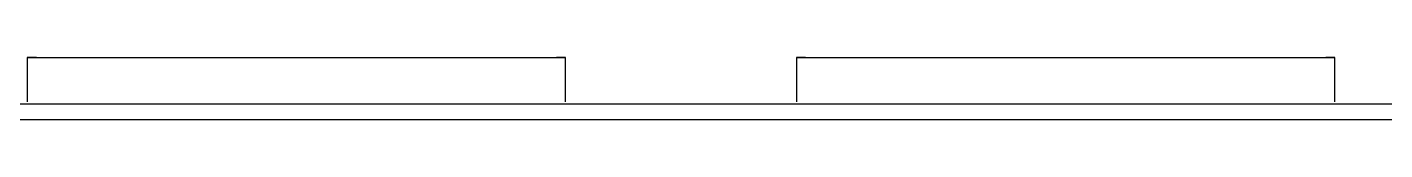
# Model space of a CAD drawing. Header units: millimetres. Extents: x 652937 to 1670132, y 1473552 to 2851037.
# Drawn here: x 782455.7 to 782543.9, y 1513221.4 to 1513225.4 of the extents above; entities that cross this region are included whole.
import ezdxf

# ---------------------------------------------------------------- set-up
doc = ezdxf.new("R2010")
doc.units = ezdxf.units.MM
doc.layers.add('000 - 0_HIDE_OBJ_FRAMING_DEF_SUB_1', color=1, linetype='Continuous')

# ---------------------------------------------------------------- blocks, each defined once
blk = doc.blocks.new('DPA_GM_Tactile Tile Line Base - Decision Tactile-24679764-ENT 3 ELE-2 Sheet')
at = {"layer": '000 - 0_HIDE_OBJ_FRAMING_DEF_SUB_1'}
for p, q in [((-174550.967, 101155), (-174550.967, 101152.127)), ((-174550.967, 101155), (-174515.967, 101155)), ((-174550.37, 101155), (-174550.967, 101155)), ((-174550.967, 101155), (-174550.967, 101152.127)), ((-174550.967, 101155), (-174550.37, 101155)), ((-174550.37, 101155), (-174550.967, 101155)), ((-174550.967, 101155), (-174550.967, 101152.127)), ((-174550.967, 101155), (-174550.37, 101155)), ((-174550.37, 101155), (-174550.967, 101155)), ((-174550.967, 101155), (-174550.967, 101152.127)), ((-174550.967, 101155), (-174550.37, 101155)), ((-174550.37, 101155), (-174550.967, 101155)), ((-174550.967, 101155), (-174550.967, 101152.127)), ((-174550.967, 101155), (-174550.37, 101155)), ((-174550.37, 101155), (-174550.967, 101155)), ((-174550.967, 101155), (-174550.967, 101152.127)), ((-174550.967, 101155), (-174550.37, 101155)), ((-174550.37, 101155), (-174550.967, 101155)), ((-174550.967, 101155), (-174550.967, 101152.127)), ((-174550.967, 101155), (-174550.37, 101155)), ((-174550.37, 101155), (-174550.967, 101155)), ((-174550.967, 101155), (-174550.967, 101152.127)), ((-174550.967, 101155), (-174550.37, 101155)), ((-174550.37, 101155), (-174550.967, 101155)), ((-174550.967, 101155), (-174550.967, 101152.127)), ((-174550.967, 101155), (-174550.37, 101155)), ((-174550.37, 101155), (-174550.967, 101155)), ((-174550.967, 101155), (-174550.967, 101152.127)), ((-174550.967, 101155), (-174550.37, 101155)), ((-174550.37, 101155), (-174550.967, 101155)), ((-174550.967, 101155), (-174550.967, 101152.127)), ((-174550.967, 101155), (-174550.37, 101155)), ((-174550.37, 101155), (-174550.967, 101155)), ((-174550.967, 101155), (-174550.967, 101152.127)), ((-174550.967, 101155), (-174550.37, 101155)), ((-174550.37, 101155), (-174550.967, 101155)), ((-174550.967, 101155), (-174550.967, 101152.127)), ((-174550.967, 101155), (-174550.37, 101155)), ((-174550.37, 101155), (-174550.967, 101155)), ((-174550.967, 101155), (-174550.967, 101152.127)), ((-174550.967, 101155), (-174550.37, 101155)), ((-174550.37, 101155), (-174550.967, 101155)), ((-174550.967, 101155), (-174550.967, 101152.127)), ((-174550.967, 101155), (-174550.37, 101155)), ((-174550.37, 101155), (-174550.967, 101155)), ((-174550.967, 101155), (-174550.967, 101152.127)), ((-174550.967, 101155), (-174550.37, 101155)), ((-174550.37, 101155), (-174550.967, 101155)), ((-174550.967, 101155), (-174550.967, 101152.127)), ((-174550.967, 101155), (-174550.37, 101155)), ((-174550.37, 101155), (-174550.967, 101155)), ((-174550.967, 101155), (-174550.967, 101152.127)), ((-174550.967, 101155), (-174550.37, 101155)), ((-174550.37, 101155), (-174550.967, 101155)), ((-174550.967, 101155), (-174550.967, 101152.127)), ((-174550.967, 101155), (-174550.37, 101155)), ((-174550.37, 101155), (-174550.967, 101155)), ((-174550.967, 101155), (-174550.967, 101152.127)), ((-174550.967, 101155), (-174550.37, 101155)), ((-174550.37, 101155), (-174550.967, 101155)), ((-174550.967, 101155), (-174550.967, 101152.127)), ((-174550.967, 101155), (-174550.37, 101155)), ((-174550.37, 101155), (-174550.967, 101155)), ((-174550.967, 101155), (-174550.967, 101152.127)), ((-174550.967, 101155), (-174550.37, 101155)), ((-174550.37, 101155), (-174550.967, 101155)), ((-174550.967, 101155), (-174550.967, 101152.127)), ((-174550.967, 101155), (-174550.37, 101155)), ((-174550.37, 101155), (-174550.967, 101155)), ((-174550.967, 101155), (-174550.967, 101152.127)), ((-174550.967, 101155), (-174550.37, 101155)), ((-174550.37, 101155), (-174550.967, 101155)), ((-174550.967, 101155), (-174550.967, 101152.127)), ((-174550.967, 101155), (-174550.37, 101155)), ((-174550.37, 101155), (-174550.967, 101155)), ((-174550.967, 101155), (-174550.967, 101152.127)), ((-174550.967, 101155), (-174550.37, 101155)), ((-174550.37, 101155), (-174550.967, 101155)), ((-174550.967, 101155), (-174550.967, 101152.127)), ((-174550.967, 101155), (-174550.37, 101155)), ((-174550.37, 101155), (-174550.967, 101155)), ((-174550.967, 101155), (-174550.967, 101152.127)), ((-174550.967, 101155), (-174550.37, 101155)), ((-174550.37, 101155), (-174550.967, 101155)), ((-174550.967, 101155), (-174550.967, 101152.127)), ((-174550.967, 101155), (-174550.37, 101155)), ((-174550.37, 101155), (-174550.967, 101155)), ((-174550.967, 101155), (-174550.967, 101152.127)), ((-174550.967, 101155), (-174550.37, 101155)), ((-174550.37, 101155), (-174550.967, 101155)), ((-174550.967, 101155), (-174550.967, 101152.127)), ((-174550.967, 101155), (-174550.37, 101155)), ((-174550.37, 101155), (-174550.967, 101155)), ((-174550.967, 101155), (-174550.967, 101152.127)), ((-174550.967, 101155), (-174550.37, 101155)), ((-174550.37, 101155), (-174550.967, 101155)), ((-174550.967, 101155), (-174550.967, 101152.127)), ((-174550.967, 101155), (-174550.37, 101155)), ((-174550.37, 101155), (-174550.967, 101155)), ((-174550.967, 101155), (-174550.967, 101152.127)), ((-174550.967, 101155), (-174550.37, 101155)), ((-174550.37, 101155), (-174550.967, 101155)), ((-174550.967, 101155), (-174550.967, 101152.127)), ((-174550.967, 101155), (-174550.37, 101155)), ((-174550.37, 101155), (-174550.967, 101155)), ((-174550.967, 101155), (-174550.967, 101152.127)), ((-174550.967, 101155), (-174550.37, 101155)), ((-174550.37, 101155), (-174550.967, 101155)), ((-174550.967, 101155), (-174550.967, 101152.127)), ((-174550.967, 101155), (-174550.37, 101155)), ((-174550.37, 101155), (-174550.967, 101155)), ((-174550.967, 101155), (-174550.967, 101152.127)), ((-174550.967, 101155), (-174550.37, 101155)), ((-174550.37, 101155), (-174550.967, 101155)), ((-174550.967, 101155), (-174550.967, 101152.127)), ((-174550.967, 101155), (-174550.37, 101155)), ((-174550.37, 101155), (-174550.967, 101155)), ((-174550.967, 101155), (-174550.967, 101152.127)), ((-174550.967, 101155), (-174550.37, 101155)), ((-174550.37, 101155), (-174550.967, 101155)), ((-174550.967, 101155), (-174550.967, 101152.127)), ((-174550.967, 101155), (-174550.37, 101155)), ((-174550.37, 101155), (-174550.967, 101155)), ((-174550.967, 101155), (-174550.967, 101152.127)), ((-174550.967, 101155), (-174550.37, 101155)), ((-174550.37, 101155), (-174550.967, 101155)), ((-174550.967, 101155), (-174550.967, 101152.127)), ((-174550.967, 101155), (-174550.37, 101155)), ((-174550.37, 101155), (-174550.967, 101155)), ((-174550.967, 101155), (-174550.967, 101152.127)), ((-174550.967, 101155), (-174550.37, 101155)), ((-174550.37, 101155), (-174550.967, 101155)), ((-174550.967, 101155), (-174550.967, 101152.127)), ((-174550.967, 101155), (-174550.37, 101155)), ((-174550.37, 101155), (-174550.967, 101155)), ((-174550.967, 101155), (-174550.967, 101152.127)), ((-174550.967, 101155), (-174550.37, 101155)), ((-174550.37, 101155), (-174550.967, 101155)), ((-174550.967, 101155), (-174550.967, 101152.127)), ((-174550.967, 101155), (-174550.37, 101155)), ((-174550.37, 101155), (-174550.967, 101155)), ((-174550.967, 101155), (-174550.967, 101152.127)), ((-174550.967, 101155), (-174550.37, 101155)), ((-174550.37, 101155), (-174550.967, 101155)), ((-174550.967, 101155), (-174550.967, 101152.127)), ((-174550.967, 101155), (-174550.37, 101155)), ((-174550.37, 101155), (-174550.967, 101155)), ((-174550.967, 101155), (-174550.967, 101152.127)), ((-174550.967, 101155), (-174550.37, 101155)), ((-174550.37, 101155), (-174550.967, 101155)), ((-174550.967, 101155), (-174550.967, 101152.127)), ((-174550.967, 101155), (-174550.37, 101155)), ((-174550.37, 101155), (-174550.967, 101155)), ((-174550.967, 101155), (-174550.967, 101152.127)), ((-174550.967, 101155), (-174550.37, 101155)), ((-174550.37, 101155), (-174550.967, 101155)), ((-174550.967, 101155), (-174550.967, 101152.127)), ((-174550.967, 101155), (-174550.37, 101155)), ((-174550.37, 101155), (-174550.967, 101155)), ((-174550.967, 101155), (-174550.967, 101152.127)), ((-174550.967, 101155), (-174550.37, 101155)), ((-174550.37, 101155), (-174550.967, 101155)), ((-174550.967, 101155), (-174550.967, 101152.127)), ((-174550.967, 101155), (-174550.37, 101155)), ((-174550.37, 101155), (-174550.967, 101155)), ((-174550.967, 101155), (-174550.967, 101152.127)), ((-174550.967, 101155), (-174550.37, 101155)), ((-174550.37, 101155), (-174550.967, 101155)), ((-174550.967, 101155), (-174550.967, 101152.127)), ((-174550.967, 101155), (-174550.37, 101155)), ((-174550.37, 101155), (-174550.967, 101155)), ((-174550.967, 101155), (-174550.967, 101152.127)), ((-174550.967, 101155), (-174550.37, 101155)), ((-174550.37, 101155), (-174550.967, 101155)), ((-174550.967, 101155), (-174550.967, 101152.127)), ((-174550.967, 101155), (-174550.37, 101155)), ((-174550.37, 101155), (-174550.967, 101155)), ((-174550.967, 101155), (-174550.967, 101152.127)), ((-174550.967, 101155), (-174550.37, 101155)), ((-174550.37, 101155), (-174550.967, 101155)), ((-174550.967, 101155), (-174550.967, 101152.127)), ((-174550.967, 101155), (-174550.37, 101155)), ((-174550.37, 101155), (-174550.967, 101155)), ((-174550.967, 101155), (-174550.967, 101152.127)), ((-174550.967, 101155), (-174550.37, 101155)), ((-174550.37, 101155), (-174550.967, 101155)), ((-174550.967, 101155), (-174550.967, 101152.127)), ((-174550.967, 101155), (-174550.37, 101155)), ((-174550.37, 101155), (-174550.967, 101155)), ((-174550.967, 101155), (-174550.967, 101152.127)), ((-174550.967, 101155), (-174550.37, 101155)), ((-174550.37, 101155), (-174550.967, 101155)), ((-174550.967, 101155), (-174550.967, 101152.127)), ((-174550.967, 101155), (-174550.37, 101155)), ((-174550.37, 101155), (-174550.967, 101155)), ((-174550.967, 101155), (-174550.967, 101152.127)), ((-174550.967, 101155), (-174550.37, 101155)), ((-174550.37, 101155), (-174550.967, 101155)), ((-174550.967, 101155), (-174550.967, 101152.127)), ((-174550.967, 101155), (-174550.37, 101155)), ((-174550.37, 101155), (-174550.967, 101155)), ((-174550.967, 101155), (-174550.967, 101152.127)), ((-174550.967, 101155), (-174550.37, 101155)), ((-174550.37, 101155), (-174550.967, 101155)), ((-174515.967, 101155), (-174516.563, 101155)), ((-174516.563, 101155), (-174515.967, 101155)), ((-174515.967, 101155), (-174516.563, 101155)), ((-174516.563, 101155), (-174515.967, 101155)), ((-174515.967, 101155), (-174516.563, 101155)), ((-174516.563, 101155), (-174515.967, 101155)), ((-174515.967, 101155), (-174516.563, 101155)), ((-174516.563, 101155), (-174515.967, 101155)), ((-174515.967, 101155), (-174516.563, 101155)), ((-174516.563, 101155), (-174515.967, 101155)), ((-174515.967, 101155), (-174516.563, 101155)), ((-174516.563, 101155), (-174515.967, 101155)), ((-174515.967, 101155), (-174516.563, 101155)), ((-174516.563, 101155), (-174515.967, 101155)), ((-174515.967, 101155), (-174516.563, 101155)), ((-174516.563, 101155), (-174515.967, 101155)), ((-174515.967, 101155), (-174516.563, 101155)), ((-174516.563, 101155), (-174515.967, 101155)), ((-174515.967, 101155), (-174516.563, 101155)), ((-174516.563, 101155), (-174515.967, 101155)), ((-174515.967, 101155), (-174516.563, 101155)), ((-174516.563, 101155), (-174515.967, 101155)), ((-174515.967, 101155), (-174516.563, 101155)), ((-174516.563, 101155), (-174515.967, 101155)), ((-174515.967, 101155), (-174516.563, 101155)), ((-174516.563, 101155), (-174515.967, 101155)), ((-174515.967, 101155), (-174516.563, 101155)), ((-174516.563, 101155), (-174515.967, 101155)), ((-174515.967, 101155), (-174516.563, 101155)), ((-174516.563, 101155), (-174515.967, 101155)), ((-174515.967, 101155), (-174516.563, 101155)), ((-174516.563, 101155), (-174515.967, 101155)), ((-174515.967, 101155), (-174516.563, 101155)), ((-174516.563, 101155), (-174515.967, 101155)), ((-174515.967, 101155), (-174516.563, 101155)), ((-174516.563, 101155), (-174515.967, 101155)), ((-174515.967, 101155), (-174516.563, 101155)), ((-174516.563, 101155), (-174515.967, 101155)), ((-174515.967, 101155), (-174516.563, 101155)), ((-174516.563, 101155), (-174515.967, 101155)), ((-174515.967, 101155), (-174516.563, 101155)), ((-174516.563, 101155), (-174515.967, 101155)), ((-174515.967, 101155), (-174516.563, 101155)), ((-174516.563, 101155), (-174515.967, 101155)), ((-174515.967, 101155), (-174516.563, 101155)), ((-174516.563, 101155), (-174515.967, 101155)), ((-174515.967, 101155), (-174516.563, 101155)), ((-174516.563, 101155), (-174515.967, 101155)), ((-174515.967, 101155), (-174516.563, 101155)), ((-174516.563, 101155), (-174515.967, 101155)), ((-174515.967, 101155), (-174516.563, 101155)), ((-174516.563, 101155), (-174515.967, 101155)), ((-174515.967, 101155), (-174516.563, 101155)), ((-174516.563, 101155), (-174515.967, 101155)), ((-174515.967, 101155), (-174516.563, 101155)), ((-174516.563, 101155), (-174515.967, 101155)), ((-174515.967, 101155), (-174516.563, 101155)), ((-174516.563, 101155), (-174515.967, 101155)), ((-174515.967, 101155), (-174516.563, 101155)), ((-174516.563, 101155), (-174515.967, 101155)), ((-174515.967, 101155), (-174516.563, 101155)), ((-174516.563, 101155), (-174515.967, 101155)), ((-174515.967, 101155), (-174516.563, 101155)), ((-174516.563, 101155), (-174515.967, 101155)), ((-174515.967, 101155), (-174516.563, 101155)), ((-174516.563, 101155), (-174515.967, 101155)), ((-174515.967, 101155), (-174516.563, 101155)), ((-174516.563, 101155), (-174515.967, 101155)), ((-174515.967, 101155), (-174516.563, 101155)), ((-174516.563, 101155), (-174515.967, 101155)), ((-174515.967, 101155), (-174516.563, 101155)), ((-174516.563, 101155), (-174515.967, 101155)), ((-174515.967, 101155), (-174516.563, 101155)), ((-174516.563, 101155), (-174515.967, 101155)), ((-174515.967, 101155), (-174516.563, 101155)), ((-174516.563, 101155), (-174515.967, 101155)), ((-174515.967, 101155), (-174516.563, 101155)), ((-174516.563, 101155), (-174515.967, 101155)), ((-174515.967, 101155), (-174516.563, 101155)), ((-174516.563, 101155), (-174515.967, 101155)), ((-174515.967, 101155), (-174516.563, 101155)), ((-174516.563, 101155), (-174515.967, 101155)), ((-174515.967, 101155), (-174516.563, 101155)), ((-174516.563, 101155), (-174515.967, 101155)), ((-174515.967, 101155), (-174516.563, 101155)), ((-174516.563, 101155), (-174515.967, 101155)), ((-174515.967, 101155), (-174516.563, 101155)), ((-174516.563, 101155), (-174515.967, 101155)), ((-174515.967, 101155), (-174516.563, 101155)), ((-174516.563, 101155), (-174515.967, 101155)), ((-174515.967, 101155), (-174516.563, 101155)), ((-174516.563, 101155), (-174515.967, 101155)), ((-174515.967, 101155), (-174516.563, 101155)), ((-174516.563, 101155), (-174515.967, 101155)), ((-174515.967, 101155), (-174516.563, 101155)), ((-174516.563, 101155), (-174515.967, 101155)), ((-174515.967, 101155), (-174516.563, 101155)), ((-174516.563, 101155), (-174515.967, 101155)), ((-174515.967, 101155), (-174516.563, 101155)), ((-174516.563, 101155), (-174515.967, 101155)), ((-174515.967, 101155), (-174516.563, 101155)), ((-174516.563, 101155), (-174515.967, 101155)), ((-174515.967, 101155), (-174516.563, 101155)), ((-174516.563, 101155), (-174515.967, 101155)), ((-174515.967, 101155), (-174516.563, 101155)), ((-174516.563, 101155), (-174515.967, 101155)), ((-174515.967, 101155), (-174516.563, 101155)), ((-174516.563, 101155), (-174515.967, 101155)), ((-174515.967, 101155), (-174516.563, 101155)), ((-174516.563, 101155), (-174515.967, 101155)), ((-174515.967, 101155), (-174516.563, 101155)), ((-174516.563, 101155), (-174515.967, 101155)), ((-174515.967, 101155), (-174516.563, 101155)), ((-174516.563, 101155), (-174515.967, 101155)), ((-174515.967, 101155), (-174516.563, 101155)), ((-174516.563, 101155), (-174515.967, 101155)), ((-174515.967, 101155), (-174516.563, 101155)), ((-174516.563, 101155), (-174515.967, 101155)), ((-174515.967, 101155), (-174516.563, 101155)), ((-174516.563, 101155), (-174515.967, 101155)), ((-174515.967, 101155), (-174516.563, 101155)), ((-174516.563, 101155), (-174515.967, 101155)), ((-174515.967, 101155), (-174516.563, 101155)), ((-174516.563, 101155), (-174515.967, 101155)), ((-174515.967, 101155), (-174516.563, 101155)), ((-174516.563, 101155), (-174515.967, 101155)), ((-174515.967, 101155), (-174516.563, 101155)), ((-174516.563, 101155), (-174515.967, 101155)), ((-174515.967, 101155), (-174516.563, 101155)), ((-174516.563, 101155), (-174515.967, 101155)), ((-174515.967, 101155), (-174516.563, 101155)), ((-174516.563, 101155), (-174515.967, 101155)), ((-174515.967, 101155), (-174516.563, 101155)), ((-174516.563, 101155), (-174515.967, 101155)), ((-174515.967, 101155), (-174516.563, 101155)), ((-174515.967, 101152.127), (-174515.967, 101155)), ((-174515.967, 101152.127), (-174515.967, 101155)), ((-174515.967, 101152.127), (-174515.967, 101155)), ((-174515.967, 101152.127), (-174515.967, 101155)), ((-174515.967, 101152.127), (-174515.967, 101155)), ((-174515.967, 101152.127), (-174515.967, 101155)), ((-174515.967, 101152.127), (-174515.967, 101155)), ((-174515.967, 101152.127), (-174515.967, 101155)), ((-174515.967, 101152.127), (-174515.967, 101155)), ((-174515.967, 101152.127), (-174515.967, 101155)), ((-174515.967, 101152.127), (-174515.967, 101155)), ((-174515.967, 101152.127), (-174515.967, 101155)), ((-174515.967, 101152.127), (-174515.967, 101155)), ((-174515.967, 101152.127), (-174515.967, 101155)), ((-174515.967, 101152.127), (-174515.967, 101155)), ((-174515.967, 101152.127), (-174515.967, 101155)), ((-174515.967, 101152.127), (-174515.967, 101155)), ((-174515.967, 101152.127), (-174515.967, 101155)), ((-174515.967, 101152.127), (-174515.967, 101155)), ((-174515.967, 101152.127), (-174515.967, 101155)), ((-174515.967, 101152.127), (-174515.967, 101155)), ((-174515.967, 101152.127), (-174515.967, 101155)), ((-174515.967, 101152.127), (-174515.967, 101155)), ((-174515.967, 101152.127), (-174515.967, 101155)), ((-174515.967, 101152.127), (-174515.967, 101155)), ((-174515.967, 101152.127), (-174515.967, 101155)), ((-174515.967, 101152.127), (-174515.967, 101155)), ((-174515.967, 101152.127), (-174515.967, 101155)), ((-174515.967, 101152.127), (-174515.967, 101155)), ((-174515.967, 101152.127), (-174515.967, 101155)), ((-174515.967, 101152.127), (-174515.967, 101155)), ((-174515.967, 101152.127), (-174515.967, 101155)), ((-174515.967, 101152.127), (-174515.967, 101155)), ((-174515.967, 101152.127), (-174515.967, 101155)), ((-174515.967, 101152.127), (-174515.967, 101155)), ((-174515.967, 101152.127), (-174515.967, 101155)), ((-174515.967, 101152.127), (-174515.967, 101155)), ((-174515.967, 101152.127), (-174515.967, 101155)), ((-174515.967, 101152.127), (-174515.967, 101155)), ((-174515.967, 101152.127), (-174515.967, 101155)), ((-174515.967, 101152.127), (-174515.967, 101155)), ((-174515.967, 101152.127), (-174515.967, 101155)), ((-174515.967, 101152.127), (-174515.967, 101155)), ((-174515.967, 101152.127), (-174515.967, 101155)), ((-174515.967, 101152.127), (-174515.967, 101155)), ((-174515.967, 101152.127), (-174515.967, 101155)), ((-174515.967, 101152.127), (-174515.967, 101155)), ((-174515.967, 101152.127), (-174515.967, 101155)), ((-174515.967, 101152.127), (-174515.967, 101155)), ((-174515.967, 101152.127), (-174515.967, 101155)), ((-174515.967, 101152.127), (-174515.967, 101155)), ((-174515.967, 101152.127), (-174515.967, 101155)), ((-174515.967, 101152.127), (-174515.967, 101155)), ((-174515.967, 101152.127), (-174515.967, 101155)), ((-174515.967, 101152.127), (-174515.967, 101155)), ((-174515.967, 101152.127), (-174515.967, 101155)), ((-174515.967, 101152.127), (-174515.967, 101155)), ((-174515.967, 101152.127), (-174515.967, 101155)), ((-174515.967, 101152.127), (-174515.967, 101155)), ((-174515.967, 101152.127), (-174515.967, 101155)), ((-174515.967, 101152.127), (-174515.967, 101155)), ((-174515.967, 101152.127), (-174515.967, 101155)), ((-174515.967, 101152.127), (-174515.967, 101155)), ((-174515.967, 101152.127), (-174515.967, 101155)), ((-174515.967, 101152.127), (-174515.967, 101155)), ((-174515.967, 101152.127), (-174515.967, 101155)), ((-174515.967, 101152.127), (-174515.967, 101155)), ((-174515.967, 101152.127), (-174515.967, 101155)), ((-174500.967, 101155), (-174500.967, 101152.127)), ((-174500.967, 101155), (-174465.967, 101155)), ((-174500.37, 101155), (-174500.967, 101155)), ((-174500.967, 101155), (-174500.967, 101152.127)), ((-174500.967, 101155), (-174500.37, 101155)), ((-174500.37, 101155), (-174500.967, 101155)), ((-174500.967, 101155), (-174500.967, 101152.127)), ((-174500.967, 101155), (-174500.37, 101155)), ((-174500.37, 101155), (-174500.967, 101155)), ((-174500.967, 101155), (-174500.967, 101152.127)), ((-174500.967, 101155), (-174500.37, 101155)), ((-174500.37, 101155), (-174500.967, 101155)), ((-174500.967, 101155), (-174500.967, 101152.127)), ((-174500.967, 101155), (-174500.37, 101155)), ((-174500.37, 101155), (-174500.967, 101155)), ((-174500.967, 101155), (-174500.967, 101152.127)), ((-174500.967, 101155), (-174500.37, 101155)), ((-174500.37, 101155), (-174500.967, 101155)), ((-174500.967, 101155), (-174500.967, 101152.127)), ((-174500.967, 101155), (-174500.37, 101155)), ((-174500.37, 101155), (-174500.967, 101155)), ((-174500.967, 101155), (-174500.967, 101152.127)), ((-174500.967, 101155), (-174500.37, 101155)), ((-174500.37, 101155), (-174500.967, 101155)), ((-174500.967, 101155), (-174500.967, 101152.127)), ((-174500.967, 101155), (-174500.37, 101155)), ((-174500.37, 101155), (-174500.967, 101155)), ((-174500.967, 101155), (-174500.967, 101152.127)), ((-174500.967, 101155), (-174500.37, 101155)), ((-174500.37, 101155), (-174500.967, 101155)), ((-174500.967, 101155), (-174500.967, 101152.127)), ((-174500.967, 101155), (-174500.37, 101155)), ((-174500.37, 101155), (-174500.967, 101155)), ((-174500.967, 101155), (-174500.967, 101152.127)), ((-174500.967, 101155), (-174500.37, 101155)), ((-174500.37, 101155), (-174500.967, 101155)), ((-174500.967, 101155), (-174500.967, 101152.127)), ((-174500.967, 101155), (-174500.37, 101155)), ((-174500.37, 101155), (-174500.967, 101155)), ((-174500.967, 101155), (-174500.967, 101152.127)), ((-174500.967, 101155), (-174500.37, 101155)), ((-174500.37, 101155), (-174500.967, 101155)), ((-174500.967, 101155), (-174500.967, 101152.127)), ((-174500.967, 101155), (-174500.37, 101155)), ((-174500.37, 101155), (-174500.967, 101155)), ((-174500.967, 101155), (-174500.967, 101152.127)), ((-174500.967, 101155), (-174500.37, 101155)), ((-174500.37, 101155), (-174500.967, 101155)), ((-174500.967, 101155), (-174500.967, 101152.127)), ((-174500.967, 101155), (-174500.37, 101155)), ((-174500.37, 101155), (-174500.967, 101155)), ((-174500.967, 101155), (-174500.967, 101152.127)), ((-174500.967, 101155), (-174500.37, 101155)), ((-174500.37, 101155), (-174500.967, 101155)), ((-174500.967, 101155), (-174500.967, 101152.127)), ((-174500.967, 101155), (-174500.37, 101155)), ((-174500.37, 101155), (-174500.967, 101155)), ((-174500.967, 101155), (-174500.967, 101152.127)), ((-174500.967, 101155), (-174500.37, 101155)), ((-174500.37, 101155), (-174500.967, 101155)), ((-174500.967, 101155), (-174500.967, 101152.127)), ((-174500.967, 101155), (-174500.37, 101155)), ((-174500.37, 101155), (-174500.967, 101155)), ((-174500.967, 101155), (-174500.967, 101152.127)), ((-174500.967, 101155), (-174500.37, 101155)), ((-174500.37, 101155), (-174500.967, 101155)), ((-174500.967, 101155), (-174500.967, 101152.127)), ((-174500.967, 101155), (-174500.37, 101155)), ((-174500.37, 101155), (-174500.967, 101155)), ((-174500.967, 101155), (-174500.967, 101152.127)), ((-174500.967, 101155), (-174500.37, 101155)), ((-174500.37, 101155), (-174500.967, 101155)), ((-174500.967, 101155), (-174500.967, 101152.127)), ((-174500.967, 101155), (-174500.37, 101155)), ((-174500.37, 101155), (-174500.967, 101155)), ((-174500.967, 101155), (-174500.967, 101152.127)), ((-174500.967, 101155), (-174500.37, 101155)), ((-174500.37, 101155), (-174500.967, 101155)), ((-174500.967, 101155), (-174500.967, 101152.127)), ((-174500.967, 101155), (-174500.37, 101155)), ((-174500.37, 101155), (-174500.967, 101155)), ((-174500.967, 101155), (-174500.967, 101152.127)), ((-174500.967, 101155), (-174500.37, 101155)), ((-174500.37, 101155), (-174500.967, 101155)), ((-174500.967, 101155), (-174500.967, 101152.127)), ((-174500.967, 101155), (-174500.37, 101155)), ((-174500.37, 101155), (-174500.967, 101155)), ((-174500.967, 101155), (-174500.967, 101152.127)), ((-174500.967, 101155), (-174500.37, 101155)), ((-174500.37, 101155), (-174500.967, 101155)), ((-174500.967, 101155), (-174500.967, 101152.127)), ((-174500.967, 101155), (-174500.37, 101155)), ((-174500.37, 101155), (-174500.967, 101155)), ((-174500.967, 101155), (-174500.967, 101152.127)), ((-174500.967, 101155), (-174500.37, 101155)), ((-174500.37, 101155), (-174500.967, 101155)), ((-174500.967, 101155), (-174500.967, 101152.127)), ((-174500.967, 101155), (-174500.37, 101155)), ((-174500.37, 101155), (-174500.967, 101155)), ((-174500.967, 101155), (-174500.967, 101152.127)), ((-174500.967, 101155), (-174500.37, 101155)), ((-174500.37, 101155), (-174500.967, 101155)), ((-174500.967, 101155), (-174500.967, 101152.127)), ((-174500.967, 101155), (-174500.37, 101155)), ((-174500.37, 101155), (-174500.967, 101155)), ((-174500.967, 101155), (-174500.967, 101152.127)), ((-174500.967, 101155), (-174500.37, 101155)), ((-174500.37, 101155), (-174500.967, 101155)), ((-174500.967, 101155), (-174500.967, 101152.127)), ((-174500.967, 101155), (-174500.37, 101155)), ((-174500.37, 101155), (-174500.967, 101155)), ((-174500.967, 101155), (-174500.967, 101152.127)), ((-174500.967, 101155), (-174500.37, 101155)), ((-174500.37, 101155), (-174500.967, 101155)), ((-174500.967, 101155), (-174500.967, 101152.127)), ((-174500.967, 101155), (-174500.37, 101155)), ((-174500.37, 101155), (-174500.967, 101155)), ((-174500.967, 101155), (-174500.967, 101152.127)), ((-174500.967, 101155), (-174500.37, 101155)), ((-174500.37, 101155), (-174500.967, 101155)), ((-174500.967, 101155), (-174500.967, 101152.127)), ((-174500.967, 101155), (-174500.37, 101155)), ((-174500.37, 101155), (-174500.967, 101155)), ((-174500.967, 101155), (-174500.967, 101152.127)), ((-174500.967, 101155), (-174500.37, 101155)), ((-174500.37, 101155), (-174500.967, 101155)), ((-174500.967, 101155), (-174500.967, 101152.127)), ((-174500.967, 101155), (-174500.37, 101155)), ((-174500.37, 101155), (-174500.967, 101155)), ((-174500.967, 101155), (-174500.967, 101152.127)), ((-174500.967, 101155), (-174500.37, 101155)), ((-174500.37, 101155), (-174500.967, 101155)), ((-174500.967, 101155), (-174500.967, 101152.127)), ((-174500.967, 101155), (-174500.37, 101155)), ((-174500.37, 101155), (-174500.967, 101155)), ((-174500.967, 101155), (-174500.967, 101152.127)), ((-174500.967, 101155), (-174500.37, 101155)), ((-174500.37, 101155), (-174500.967, 101155)), ((-174500.967, 101155), (-174500.967, 101152.127)), ((-174500.967, 101155), (-174500.37, 101155)), ((-174500.37, 101155), (-174500.967, 101155)), ((-174500.967, 101155), (-174500.967, 101152.127)), ((-174500.967, 101155), (-174500.37, 101155)), ((-174500.37, 101155), (-174500.967, 101155)), ((-174500.967, 101155), (-174500.967, 101152.127)), ((-174500.967, 101155), (-174500.37, 101155)), ((-174500.37, 101155), (-174500.967, 101155)), ((-174500.967, 101155), (-174500.967, 101152.127)), ((-174500.967, 101155), (-174500.37, 101155)), ((-174500.37, 101155), (-174500.967, 101155)), ((-174500.967, 101155), (-174500.967, 101152.127)), ((-174500.967, 101155), (-174500.37, 101155)), ((-174500.37, 101155), (-174500.967, 101155)), ((-174500.967, 101155), (-174500.967, 101152.127)), ((-174500.967, 101155), (-174500.37, 101155)), ((-174500.37, 101155), (-174500.967, 101155)), ((-174500.967, 101155), (-174500.967, 101152.127)), ((-174500.967, 101155), (-174500.37, 101155)), ((-174500.37, 101155), (-174500.967, 101155)), ((-174500.967, 101155), (-174500.967, 101152.127)), ((-174500.967, 101155), (-174500.37, 101155)), ((-174500.37, 101155), (-174500.967, 101155)), ((-174500.967, 101155), (-174500.967, 101152.127)), ((-174500.967, 101155), (-174500.37, 101155)), ((-174500.37, 101155), (-174500.967, 101155)), ((-174500.967, 101155), (-174500.967, 101152.127)), ((-174500.967, 101155), (-174500.37, 101155)), ((-174500.37, 101155), (-174500.967, 101155)), ((-174500.967, 101155), (-174500.967, 101152.127)), ((-174500.967, 101155), (-174500.37, 101155)), ((-174500.37, 101155), (-174500.967, 101155)), ((-174500.967, 101155), (-174500.967, 101152.127)), ((-174500.967, 101155), (-174500.37, 101155)), ((-174500.37, 101155), (-174500.967, 101155)), ((-174500.967, 101155), (-174500.967, 101152.127)), ((-174500.967, 101155), (-174500.37, 101155)), ((-174500.37, 101155), (-174500.967, 101155)), ((-174500.967, 101155), (-174500.967, 101152.127)), ((-174500.967, 101155), (-174500.37, 101155)), ((-174500.37, 101155), (-174500.967, 101155)), ((-174500.967, 101155), (-174500.967, 101152.127)), ((-174500.967, 101155), (-174500.37, 101155)), ((-174500.37, 101155), (-174500.967, 101155)), ((-174500.967, 101155), (-174500.967, 101152.127)), ((-174500.967, 101155), (-174500.37, 101155)), ((-174500.37, 101155), (-174500.967, 101155)), ((-174500.967, 101155), (-174500.967, 101152.127)), ((-174500.967, 101155), (-174500.37, 101155)), ((-174500.37, 101155), (-174500.967, 101155)), ((-174500.967, 101155), (-174500.967, 101152.127)), ((-174500.967, 101155), (-174500.37, 101155)), ((-174500.37, 101155), (-174500.967, 101155)), ((-174500.967, 101155), (-174500.967, 101152.127)), ((-174500.967, 101155), (-174500.37, 101155)), ((-174500.37, 101155), (-174500.967, 101155)), ((-174500.967, 101155), (-174500.967, 101152.127)), ((-174500.967, 101155), (-174500.37, 101155)), ((-174500.37, 101155), (-174500.967, 101155)), ((-174500.967, 101155), (-174500.967, 101152.127)), ((-174500.967, 101155), (-174500.37, 101155)), ((-174500.37, 101155), (-174500.967, 101155)), ((-174500.967, 101155), (-174500.967, 101152.127)), ((-174500.967, 101155), (-174500.37, 101155)), ((-174500.37, 101155), (-174500.967, 101155)), ((-174465.967, 101155), (-174466.563, 101155)), ((-174466.563, 101155), (-174465.967, 101155)), ((-174465.967, 101155), (-174466.563, 101155)), ((-174466.563, 101155), (-174465.967, 101155)), ((-174465.967, 101155), (-174466.563, 101155)), ((-174466.563, 101155), (-174465.967, 101155)), ((-174465.967, 101155), (-174466.563, 101155)), ((-174466.563, 101155), (-174465.967, 101155)), ((-174465.967, 101155), (-174466.563, 101155)), ((-174466.563, 101155), (-174465.967, 101155)), ((-174465.967, 101155), (-174466.563, 101155)), ((-174466.563, 101155), (-174465.967, 101155)), ((-174465.967, 101155), (-174466.563, 101155)), ((-174466.563, 101155), (-174465.967, 101155)), ((-174465.967, 101155), (-174466.563, 101155)), ((-174466.563, 101155), (-174465.967, 101155)), ((-174465.967, 101155), (-174466.563, 101155)), ((-174466.563, 101155), (-174465.967, 101155)), ((-174465.967, 101155), (-174466.563, 101155)), ((-174466.563, 101155), (-174465.967, 101155)), ((-174465.967, 101155), (-174466.563, 101155)), ((-174466.563, 101155), (-174465.967, 101155)), ((-174465.967, 101155), (-174466.563, 101155)), ((-174466.563, 101155), (-174465.967, 101155)), ((-174465.967, 101155), (-174466.563, 101155)), ((-174466.563, 101155), (-174465.967, 101155)), ((-174465.967, 101155), (-174466.563, 101155)), ((-174466.563, 101155), (-174465.967, 101155)), ((-174465.967, 101155), (-174466.563, 101155)), ((-174466.563, 101155), (-174465.967, 101155)), ((-174465.967, 101155), (-174466.563, 101155)), ((-174466.563, 101155), (-174465.967, 101155)), ((-174465.967, 101155), (-174466.563, 101155)), ((-174466.563, 101155), (-174465.967, 101155)), ((-174465.967, 101155), (-174466.563, 101155)), ((-174466.563, 101155), (-174465.967, 101155)), ((-174465.967, 101155), (-174466.563, 101155)), ((-174466.563, 101155), (-174465.967, 101155)), ((-174465.967, 101155), (-174466.563, 101155)), ((-174466.563, 101155), (-174465.967, 101155)), ((-174465.967, 101155), (-174466.563, 101155)), ((-174466.563, 101155), (-174465.967, 101155)), ((-174465.967, 101155), (-174466.563, 101155)), ((-174466.563, 101155), (-174465.967, 101155)), ((-174465.967, 101155), (-174466.563, 101155)), ((-174466.563, 101155), (-174465.967, 101155)), ((-174465.967, 101155), (-174466.563, 101155)), ((-174466.563, 101155), (-174465.967, 101155)), ((-174465.967, 101155), (-174466.563, 101155)), ((-174466.563, 101155), (-174465.967, 101155)), ((-174465.967, 101155), (-174466.563, 101155)), ((-174466.563, 101155), (-174465.967, 101155)), ((-174465.967, 101155), (-174466.563, 101155)), ((-174466.563, 101155), (-174465.967, 101155)), ((-174465.967, 101155), (-174466.563, 101155)), ((-174466.563, 101155), (-174465.967, 101155)), ((-174465.967, 101155), (-174466.563, 101155)), ((-174466.563, 101155), (-174465.967, 101155)), ((-174465.967, 101155), (-174466.563, 101155)), ((-174466.563, 101155), (-174465.967, 101155)), ((-174465.967, 101155), (-174466.563, 101155)), ((-174466.563, 101155), (-174465.967, 101155)), ((-174465.967, 101155), (-174466.563, 101155)), ((-174466.563, 101155), (-174465.967, 101155)), ((-174465.967, 101155), (-174466.563, 101155)), ((-174466.563, 101155), (-174465.967, 101155)), ((-174465.967, 101155), (-174466.563, 101155)), ((-174466.563, 101155), (-174465.967, 101155)), ((-174465.967, 101155), (-174466.563, 101155)), ((-174466.563, 101155), (-174465.967, 101155)), ((-174465.967, 101155), (-174466.563, 101155)), ((-174466.563, 101155), (-174465.967, 101155)), ((-174465.967, 101155), (-174466.563, 101155)), ((-174466.563, 101155), (-174465.967, 101155)), ((-174465.967, 101155), (-174466.563, 101155)), ((-174466.563, 101155), (-174465.967, 101155)), ((-174465.967, 101155), (-174466.563, 101155)), ((-174466.563, 101155), (-174465.967, 101155)), ((-174465.967, 101155), (-174466.563, 101155)), ((-174466.563, 101155), (-174465.967, 101155)), ((-174465.967, 101155), (-174466.563, 101155)), ((-174466.563, 101155), (-174465.967, 101155)), ((-174465.967, 101155), (-174466.563, 101155)), ((-174466.563, 101155), (-174465.967, 101155)), ((-174465.967, 101155), (-174466.563, 101155)), ((-174466.563, 101155), (-174465.967, 101155)), ((-174465.967, 101155), (-174466.563, 101155)), ((-174466.563, 101155), (-174465.967, 101155)), ((-174465.967, 101155), (-174466.563, 101155)), ((-174466.563, 101155), (-174465.967, 101155)), ((-174465.967, 101155), (-174466.563, 101155)), ((-174466.563, 101155), (-174465.967, 101155)), ((-174465.967, 101155), (-174466.563, 101155)), ((-174466.563, 101155), (-174465.967, 101155)), ((-174465.967, 101155), (-174466.563, 101155)), ((-174466.563, 101155), (-174465.967, 101155)), ((-174465.967, 101155), (-174466.563, 101155)), ((-174466.563, 101155), (-174465.967, 101155)), ((-174465.967, 101155), (-174466.563, 101155)), ((-174466.563, 101155), (-174465.967, 101155)), ((-174465.967, 101155), (-174466.563, 101155)), ((-174466.563, 101155), (-174465.967, 101155)), ((-174465.967, 101155), (-174466.563, 101155)), ((-174466.563, 101155), (-174465.967, 101155)), ((-174465.967, 101155), (-174466.563, 101155)), ((-174466.563, 101155), (-174465.967, 101155)), ((-174465.967, 101155), (-174466.563, 101155)), ((-174466.563, 101155), (-174465.967, 101155)), ((-174465.967, 101155), (-174466.563, 101155)), ((-174466.563, 101155), (-174465.967, 101155)), ((-174465.967, 101155), (-174466.563, 101155)), ((-174466.563, 101155), (-174465.967, 101155)), ((-174465.967, 101155), (-174466.563, 101155)), ((-174466.563, 101155), (-174465.967, 101155)), ((-174465.967, 101155), (-174466.563, 101155)), ((-174466.563, 101155), (-174465.967, 101155)), ((-174465.967, 101155), (-174466.563, 101155)), ((-174466.563, 101155), (-174465.967, 101155)), ((-174465.967, 101155), (-174466.563, 101155)), ((-174466.563, 101155), (-174465.967, 101155)), ((-174465.967, 101155), (-174466.563, 101155)), ((-174466.563, 101155), (-174465.967, 101155)), ((-174465.967, 101155), (-174466.563, 101155)), ((-174466.563, 101155), (-174465.967, 101155)), ((-174465.967, 101155), (-174466.563, 101155)), ((-174466.563, 101155), (-174465.967, 101155)), ((-174465.967, 101155), (-174466.563, 101155)), ((-174466.563, 101155), (-174465.967, 101155)), ((-174465.967, 101155), (-174466.563, 101155)), ((-174466.563, 101155), (-174465.967, 101155)), ((-174465.967, 101155), (-174466.563, 101155)), ((-174466.563, 101155), (-174465.967, 101155)), ((-174465.967, 101155), (-174466.563, 101155)), ((-174466.563, 101155), (-174465.967, 101155)), ((-174465.967, 101155), (-174466.563, 101155)), ((-174465.967, 101152.127), (-174465.967, 101155)), ((-174465.967, 101152.127), (-174465.967, 101155)), ((-174465.967, 101152.127), (-174465.967, 101155)), ((-174465.967, 101152.127), (-174465.967, 101155)), ((-174465.967, 101152.127), (-174465.967, 101155)), ((-174465.967, 101152.127), (-174465.967, 101155)), ((-174465.967, 101152.127), (-174465.967, 101155)), ((-174465.967, 101152.127), (-174465.967, 101155)), ((-174465.967, 101152.127), (-174465.967, 101155)), ((-174465.967, 101152.127), (-174465.967, 101155)), ((-174465.967, 101152.127), (-174465.967, 101155)), ((-174465.967, 101152.127), (-174465.967, 101155)), ((-174465.967, 101152.127), (-174465.967, 101155)), ((-174465.967, 101152.127), (-174465.967, 101155)), ((-174465.967, 101152.127), (-174465.967, 101155)), ((-174465.967, 101152.127), (-174465.967, 101155)), ((-174465.967, 101152.127), (-174465.967, 101155)), ((-174465.967, 101152.127), (-174465.967, 101155)), ((-174465.967, 101152.127), (-174465.967, 101155)), ((-174465.967, 101152.127), (-174465.967, 101155)), ((-174465.967, 101152.127), (-174465.967, 101155)), ((-174465.967, 101152.127), (-174465.967, 101155)), ((-174465.967, 101152.127), (-174465.967, 101155)), ((-174465.967, 101152.127), (-174465.967, 101155)), ((-174465.967, 101152.127), (-174465.967, 101155)), ((-174465.967, 101152.127), (-174465.967, 101155)), ((-174465.967, 101152.127), (-174465.967, 101155)), ((-174465.967, 101152.127), (-174465.967, 101155)), ((-174465.967, 101152.127), (-174465.967, 101155)), ((-174465.967, 101152.127), (-174465.967, 101155)), ((-174465.967, 101152.127), (-174465.967, 101155)), ((-174465.967, 101152.127), (-174465.967, 101155)), ((-174465.967, 101152.127), (-174465.967, 101155)), ((-174465.967, 101152.127), (-174465.967, 101155)), ((-174465.967, 101152.127), (-174465.967, 101155)), ((-174465.967, 101152.127), (-174465.967, 101155)), ((-174465.967, 101152.127), (-174465.967, 101155)), ((-174465.967, 101152.127), (-174465.967, 101155)), ((-174465.967, 101152.127), (-174465.967, 101155)), ((-174465.967, 101152.127), (-174465.967, 101155)), ((-174465.967, 101152.127), (-174465.967, 101155)), ((-174465.967, 101152.127), (-174465.967, 101155)), ((-174465.967, 101152.127), (-174465.967, 101155)), ((-174465.967, 101152.127), (-174465.967, 101155)), ((-174465.967, 101152.127), (-174465.967, 101155)), ((-174465.967, 101152.127), (-174465.967, 101155)), ((-174465.967, 101152.127), (-174465.967, 101155)), ((-174465.967, 101152.127), (-174465.967, 101155)), ((-174465.967, 101152.127), (-174465.967, 101155)), ((-174465.967, 101152.127), (-174465.967, 101155)), ((-174465.967, 101152.127), (-174465.967, 101155)), ((-174465.967, 101152.127), (-174465.967, 101155)), ((-174465.967, 101152.127), (-174465.967, 101155)), ((-174465.967, 101152.127), (-174465.967, 101155)), ((-174465.967, 101152.127), (-174465.967, 101155)), ((-174465.967, 101152.127), (-174465.967, 101155)), ((-174465.967, 101152.127), (-174465.967, 101155)), ((-174465.967, 101152.127), (-174465.967, 101155)), ((-174465.967, 101152.127), (-174465.967, 101155)), ((-174465.967, 101152.127), (-174465.967, 101155)), ((-174465.967, 101152.127), (-174465.967, 101155)), ((-174465.967, 101152.127), (-174465.967, 101155)), ((-174465.967, 101152.127), (-174465.967, 101155)), ((-174465.967, 101152.127), (-174465.967, 101155)), ((-174465.967, 101152.127), (-174465.967, 101155)), ((-174465.967, 101152.127), (-174465.967, 101155)), ((-174465.967, 101152.127), (-174465.967, 101155)), ((-174465.967, 101152.127), (-174465.967, 101155)), ((-174603.466, 101152), (-174308.467, 101152))]:
    blk.add_line(p, q, dxfattribs=at)
blk = doc.blocks.new('ACM_Handhole - ACM_Handhole-23962511-ENT 3 ELE-2 Sheet')
at = {"layer": '000 - 0_HIDE_OBJ_FRAMING_DEF_SUB_1'}
blk.add_line((-174833.467, 101151), (-174383.467, 101151), dxfattribs=at)
blk = doc.blocks.new('C-1-PP18-AR-2340-01-C_20260413-231939_PP18_ENT3_EX-ELE2')
at = {"layer": '000 - 0_HIDE_OBJ_FRAMING_DEF_SUB_1'}
for name in ['DPA_GM_Tactile Tile Line Base - Decision Tactile-24679764-ENT 3 ELE-2 Sheet', 'ACM_Handhole - ACM_Handhole-23962511-ENT 3 ELE-2 Sheet']:
    blk.add_blockref(name, (181948.466, 0), dxfattribs=at)

msp = doc.modelspace()

# ---------------------------------------------------------------- block references
msp.add_blockref('C-1-PP18-AR-2340-01-C_20260413-231939_PP18_ENT3_EX-ELE2', (775058.1769, 1412070.4203))

doc.saveas('drawing.dxf')
